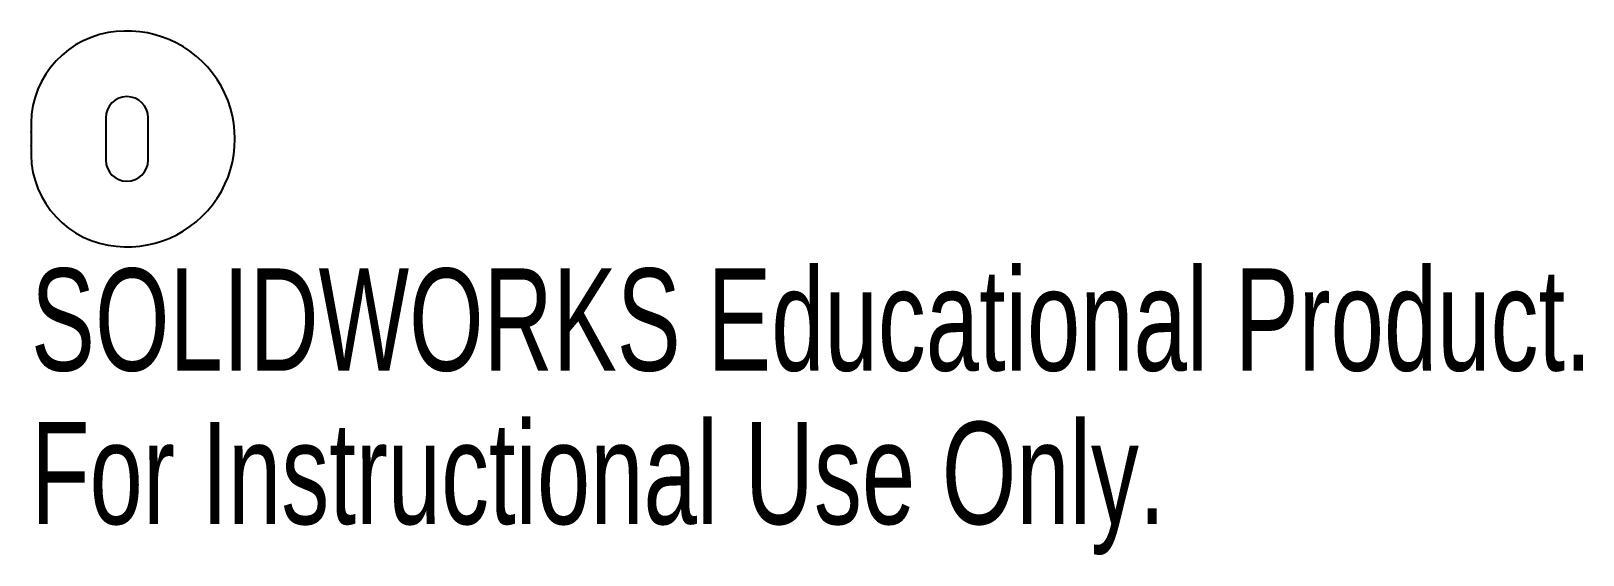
# Model space of a CAD drawing. Header units: millimetres. Extents: x -4.5 to 68.7, y -19.7 to 5.1.
import ezdxf

# ---------------------------------------------------------------- set-up
doc = ezdxf.new("R2010")
doc.units = ezdxf.units.MM
doc.styles.add('SLDTEXTSTYLE0', font='TXT', dxfattribs={"width": 0.7})

msp = doc.modelspace()

# ---------------------------------------------------------------- linework, layer by layer
at = {"color": 7, "linetype": 'Continuous', "lineweight": 25}
for p, q in [((-1, 1), (-1, -1)), ((1, -1), (1, 1))]:
    msp.add_line(p, q, dxfattribs=at)
for centre, radius, start, end in [((-0.121, 0.683), 4.406, 100, 184.44805), ((0, 0), 5.1, 260, 100), ((0, 1), 1, 0, 180), ((-8.906, 0), 4.406, 355.55195, 4.44805), ((-0.121, -0.683), 4.406, 175.55195, 260), ((0, -1), 1, 180, 0)]:
    msp.add_arc(centre, radius, start, end, dxfattribs=at)

# ---------------------------------------------------------------- texts
at = {"color": 7, "linetype": 'Continuous', "char_height": 4.83362, "attachment_point": 1, "style": 'SLDTEXTSTYLE0'}
for s, insert in [('SOLIDWORKS Educational Product.', (-4.527, -6.12)), ('For Instructional Use Only.', (-4.527, -13.37))]:
    msp.add_mtext(s, dxfattribs=dict(at, insert=insert))

doc.saveas('drawing.dxf')
